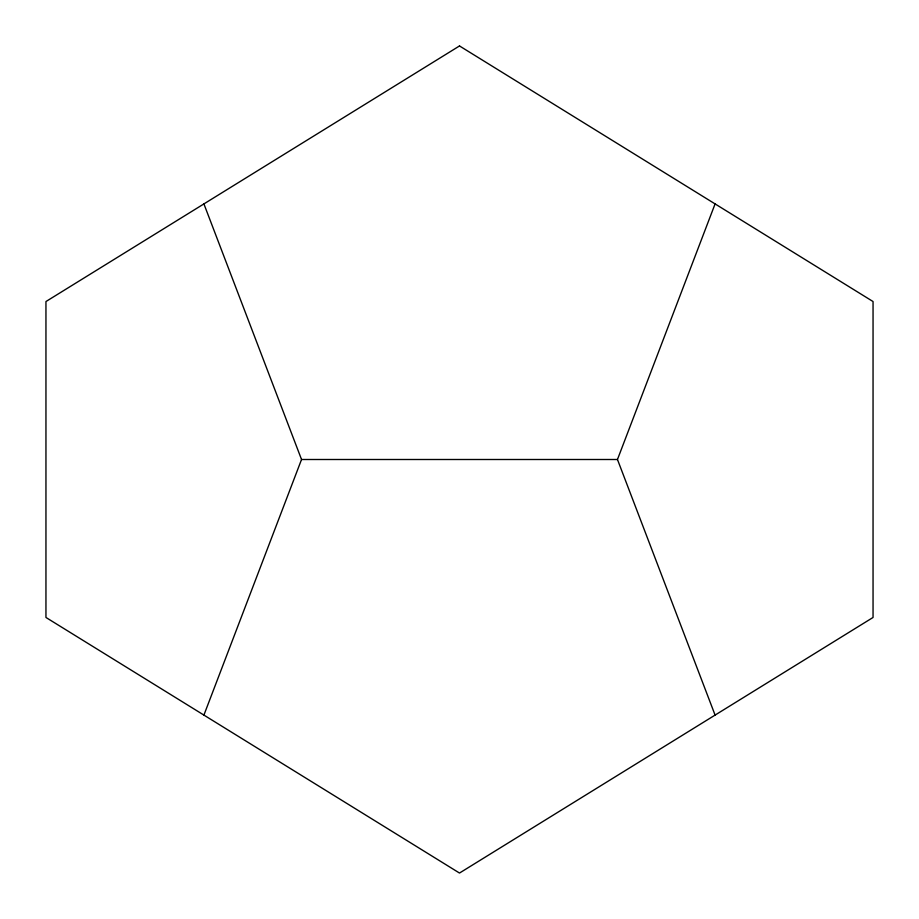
<?xml version="1.0" encoding="UTF-8"?>
<svg xmlns="http://www.w3.org/2000/svg" width="919" height="919" viewBox="0 0 919 919"><rect width="100%" height="100%" fill="white"/><g stroke="black" fill="none" stroke-linecap="round" stroke-linejoin="round"><path stroke-width="1.38" d="M203.915 715.085L301.535 459.5L203.915 203.915M715.085 715.085L617.465 459.5L715.085 203.915M301.535 459.5L617.465 459.5M459.5 45.95L45.95 301.535L45.95 617.465L459.5 873.05L873.05 617.465L873.05 301.535L459.5 45.95"/></g></svg>
